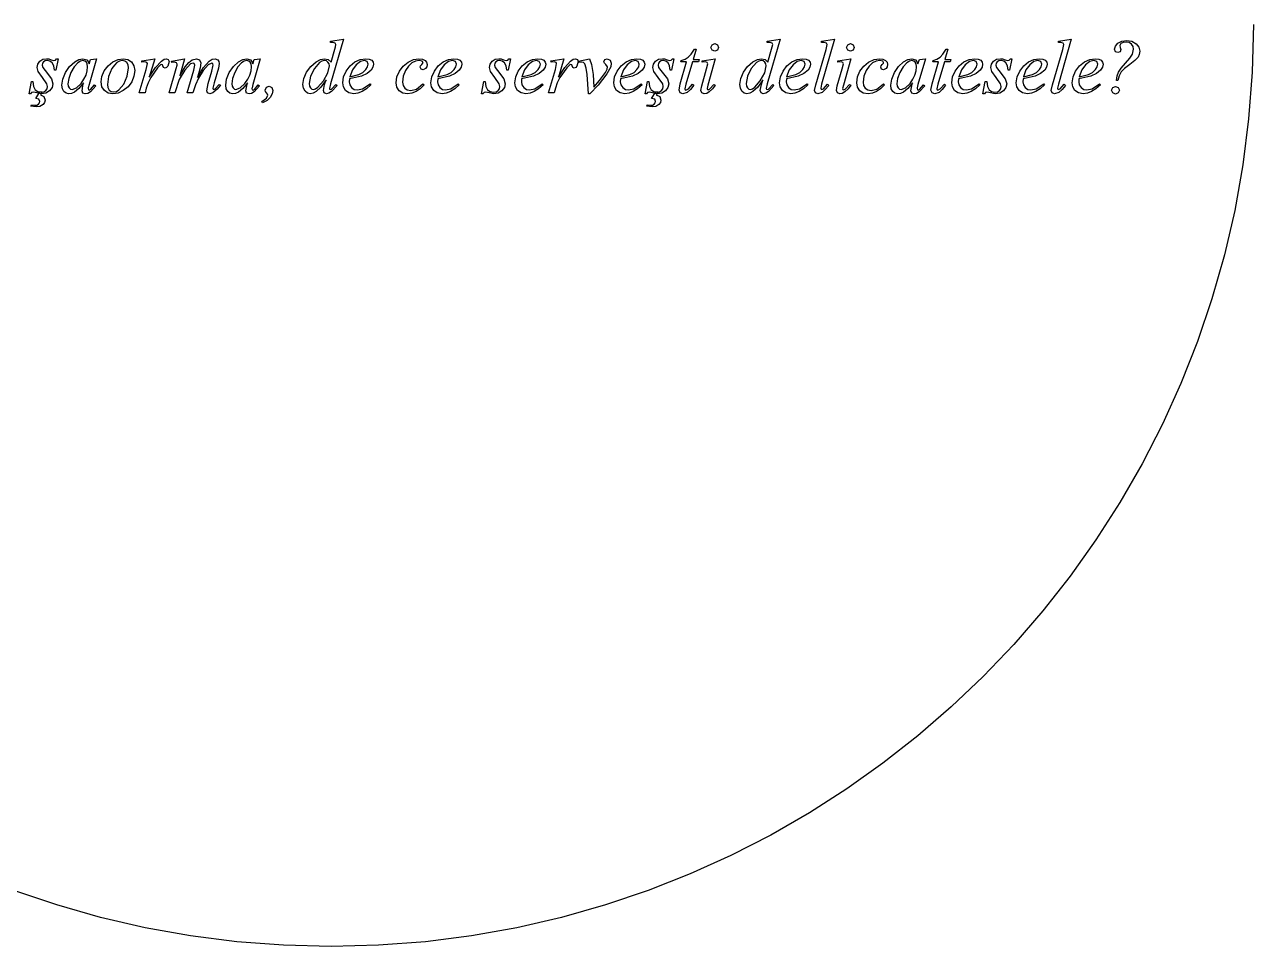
# Model space of a CAD drawing. Extents: x 47 to 525, y 11 to 386.
# Drawn here: x 332.6 to 405.7, y 276.6 to 331.4 of the extents above; entities that cross this region are included whole.
import ezdxf

# ---------------------------------------------------------------- set-up
doc = ezdxf.new("R2010")
doc.units = 0
doc.layers.add('Layer_1', color=7, linetype='CONTINUOUS')

msp = doc.modelspace()

# ---------------------------------------------------------------- linework, layer by layer
at = {"layer": 'Layer_1', "color": 1}
msp.add_lwpolyline([(405.669468, 331.435307), (405.598062, 328.611332), (405.386143, 325.824428), (405.037159, 323.078045), (404.554557, 320.375629), (403.941787, 317.72063), (403.202296, 315.116495), (402.339532, 312.566672), (401.356943, 310.074609), (400.257977, 307.643754), (399.046082, 305.277556), (397.724706, 302.979462), (396.297298, 300.752921), (394.767305, 298.601379), (393.138175, 296.528286), (391.413357, 294.53709), (389.596298, 292.631238), (387.690446, 290.814179), (385.69925, 289.08936), (383.626158, 287.46023), (381.474617, 285.930237), (379.248075, 284.502828), (376.949982, 283.181452), (374.583783, 281.969557), (372.152929, 280.870591), (369.660866, 279.888001), (367.111043, 279.025237), (364.506908, 278.285745), (361.851909, 277.672975), (359.149494, 277.190373), (356.40311, 276.841388), (353.616207, 276.629469), (350.792232, 276.558062), (347.968256, 276.629469), (345.181353, 276.841388), (342.434969, 277.190373), (339.732554, 277.672975), (337.077555, 278.285745), (334.47342, 279.025237), (331.923597, 279.888001)], dxfattribs=at)
at = {"layer": 'Layer_1', "color": 7}
for points in [[(351.525925, 330.569738), (350.750519, 327.909929), (350.687414, 327.625915), (350.705476, 327.583087), (350.746032, 327.562796), (350.81591, 327.592099), (351.072873, 327.862586), (351.149525, 327.815252), (350.820426, 327.45009), (350.660956, 327.345277), (350.511618, 327.310339), (350.38538, 327.364436), (350.335794, 327.517713), (350.403414, 327.862586), (350.491326, 328.14209), (350.179139, 327.714944), (349.896261, 327.443328), (349.71537, 327.343586), (349.542354, 327.310339), (349.381755, 327.348095), (349.242578, 327.461362), (349.147899, 327.641686), (349.11634, 327.87611), (349.169877, 328.223239), (349.33049, 328.592907), (349.578994, 328.938343), (349.896261, 329.212777), (350.162241, 329.356475), (350.405672, 329.404375), (350.615306, 329.354785), (350.788873, 329.190236), (351.009768, 329.974655), (351.050352, 330.107647), (351.077445, 330.256415), (351.043635, 330.335307), (350.921913, 330.373627), (350.750604, 330.357851), (350.750604, 330.441251), (351.526009, 330.569735), (351.525925, 330.569738)], [(377.519918, 330.569743), (376.744512, 327.909934), (376.681407, 327.62592), (376.69947, 327.583093), (376.740053, 327.562801), (376.809931, 327.592104), (377.066895, 327.862592), (377.143518, 327.815257), (376.814419, 327.450096), (376.654949, 327.345283), (376.505611, 327.310345), (376.379401, 327.364441), (376.329815, 327.517719), (376.397435, 327.862592), (376.485319, 328.142096), (376.173132, 327.714949), (375.890254, 327.443334), (375.70937, 327.343592), (375.536375, 327.310345), (375.37577, 327.348101), (375.236571, 327.461368), (375.141892, 327.641692), (375.110333, 327.876116), (375.16387, 328.223244), (375.324483, 328.592912), (375.573001, 328.938349), (375.890254, 329.212782), (376.156234, 329.356481), (376.399665, 329.40438), (376.6093, 329.354791), (376.782866, 329.190241), (377.003762, 329.974661), (377.044345, 330.107653), (377.071438, 330.25642), (377.037628, 330.335313), (376.915906, 330.373633), (376.744597, 330.357857), (376.744597, 330.441256), (377.520002, 330.569741), (377.519918, 330.569743)], [(380.750008, 330.569743), (379.979118, 327.887393), (379.922786, 327.641699), (379.943106, 327.585345), (379.997208, 327.562796), (380.089636, 327.601113), (380.33531, 327.887382), (380.402959, 327.817504), (380.197268, 327.561104), (380.008497, 327.395994), (379.756021, 327.310339), (379.611777, 327.368943), (379.555417, 327.504189), (379.627553, 327.837793), (380.238395, 329.952114), (380.312789, 330.249653), (380.269948, 330.337562), (380.136964, 330.373627), (379.979174, 330.357851), (379.979174, 330.441251), (380.750064, 330.569735), (380.750008, 330.569743)], [(394.833489, 330.569743), (394.062599, 327.887393), (394.006239, 327.641699), (394.026559, 327.585345), (394.080661, 327.562796), (394.173061, 327.601113), (394.418764, 327.887382), (394.486384, 327.817504), (394.280693, 327.561104), (394.091922, 327.395994), (393.839474, 327.310339), (393.695202, 327.368943), (393.638842, 327.504189), (393.710978, 327.837793), (394.321848, 329.952114), (394.396214, 330.249653), (394.353401, 330.337562), (394.22039, 330.373627), (394.062627, 330.357851), (394.062627, 330.441251), (394.833517, 330.569735), (394.833489, 330.569743)], [(397.599239, 328.115054), (397.513584, 328.115054), (397.563735, 328.381599), (397.651083, 328.608697), (397.807744, 328.845938), (398.065837, 329.142913), (398.322236, 329.439887), (398.473817, 329.672621), (398.543695, 329.96565), (398.512136, 330.129635), (398.417457, 330.265443), (398.273192, 330.358424), (398.092874, 330.389418), (397.919307, 330.369131), (397.781808, 330.30827), (397.714188, 330.19782), (397.750256, 330.073845), (397.788582, 329.943109), (397.73448, 329.814627), (397.601496, 329.762783), (397.466256, 329.819134), (397.412154, 329.967905), (397.460054, 330.157246), (397.603754, 330.328556), (397.832531, 330.450277), (398.131199, 330.490851), (398.444515, 330.441825), (398.690197, 330.294746), (398.85081, 330.086806), (398.904347, 329.850692), (398.879554, 329.66304), (398.805174, 329.501309), (398.615817, 329.292808), (398.309253, 329.055003), (398.001024, 328.819453), (397.806616, 328.613204), (397.686022, 328.392869), (397.599239, 328.115054), (397.599239, 328.115054)], [(372.506861, 329.963397), (372.331036, 329.350287), (372.684943, 329.350287), (372.646617, 329.208281), (372.294968, 329.208281), (371.90728, 327.878376), (371.844175, 327.601124), (371.862237, 327.542518), (371.905078, 327.522226), (372.053838, 327.601118), (372.295025, 327.878371), (372.369419, 327.822019), (372.167679, 327.564492), (371.977214, 327.395999), (371.722509, 327.310345), (371.560203, 327.371203), (371.497098, 327.531243), (371.569234, 327.903167), (371.945662, 329.208275), (371.605274, 329.208275), (371.627852, 329.296185), (371.854956, 329.380148), (372.040348, 329.496797), (372.214486, 329.681067), (372.407773, 329.963392), (372.506946, 329.963392), (372.506861, 329.963397)], [(373.620369, 330.299253), (373.780417, 330.233885), (373.84578, 330.073845), (373.778159, 329.913805), (373.620369, 329.848437), (373.460349, 329.913805), (373.394958, 330.073845), (373.460349, 330.233885), (373.620369, 330.299253), (373.620369, 330.299253)], [(381.689949, 330.299253), (381.849997, 330.233885), (381.91536, 330.073845), (381.847739, 329.913805), (381.689949, 329.848437), (381.529929, 329.913805), (381.464566, 330.073845), (381.529929, 330.233885), (381.689949, 330.299253), (381.689949, 330.299253)], [(387.491958, 329.963397), (387.316133, 329.350287), (387.67004, 329.350287), (387.631714, 329.208281), (387.280065, 329.208281), (386.892377, 327.878376), (386.829272, 327.601124), (386.847334, 327.542518), (386.890147, 327.522226), (387.038906, 327.601118), (387.280094, 327.878371), (387.354487, 327.822019), (387.152748, 327.564492), (386.962283, 327.395999), (386.707578, 327.310345), (386.545272, 327.371203), (386.482167, 327.531243), (386.554303, 327.903167), (386.930731, 329.208275), (386.590342, 329.208275), (386.61292, 329.296185), (386.840024, 329.380148), (387.025416, 329.496797), (387.199554, 329.681067), (387.392841, 329.963392), (387.492014, 329.963392), (387.491958, 329.963397)], [(334.545968, 329.40438), (334.40847, 328.71238), (334.325073, 328.71238), (334.287312, 328.973289), (334.196605, 329.151924), (334.065294, 329.255048), (333.905832, 329.289423), (333.780165, 329.270263), (333.682679, 329.212782), (333.621803, 329.128255), (333.601512, 329.027949), (333.633064, 328.885944), (333.777336, 328.696601), (334.156022, 328.214226), (334.241676, 327.907674), (334.192647, 327.686211), (334.04556, 327.490671), (333.825801, 327.355426), (333.554183, 327.310345), (333.180013, 327.386982), (333.065035, 327.414019), (332.976001, 327.388098), (332.91176, 327.310334), (332.828364, 327.310334), (332.965862, 328.040654), (333.049259, 328.040654), (333.091536, 327.748187), (333.191273, 327.556028), (333.343433, 327.449521), (333.542922, 327.414019), (333.696197, 327.437687), (333.813404, 327.508691), (333.889477, 327.616323), (333.914835, 327.745368), (333.878767, 327.91217), (333.6128, 328.286348), (333.353579, 328.644745), (333.29722, 328.883677), (333.336667, 329.085418), (333.45501, 329.253346), (333.63758, 329.366613), (333.865248, 329.404369), (333.995974, 329.393108), (334.142503, 329.341267), (334.298036, 329.29844), (334.387063, 329.324925), (334.460314, 329.40438), (334.545968, 329.40438), (334.545968, 329.40438)], [(336.831601, 329.40438), (336.392068, 327.876116), (336.342482, 327.670997), (336.335709, 327.621407), (336.358286, 327.558291), (336.403357, 327.537999), (336.480009, 327.574065), (336.714423, 327.844555), (336.791074, 327.790456), (336.470978, 327.432059), (336.312637, 327.340769), (336.166686, 327.310339), (336.020184, 327.359929), (335.972827, 327.499679), (336.022414, 327.790456), (336.069771, 327.959512), (335.786314, 327.632107), (335.526521, 327.420787), (335.350153, 327.337951), (335.177158, 327.310339), (335.023869, 327.34415), (334.89313, 327.445583), (334.803531, 327.60844), (334.773665, 327.822014), (334.827203, 328.189991), (334.987815, 328.577128), (335.232939, 328.93609), (335.535552, 329.215032), (335.787443, 329.357039), (336.024672, 329.404375), (336.25234, 329.332244), (336.333493, 329.236446), (336.392097, 329.093312), (336.473236, 329.350275), (336.83163, 329.404375), (336.831601, 329.40438)], [(336.029159, 329.287168), (335.880385, 329.253357), (335.722609, 329.151924), (335.505086, 328.914118), (335.312371, 328.583895), (335.178809, 328.225498), (335.134289, 327.903167), (335.153452, 327.765667), (335.21094, 327.659725), (335.293201, 327.593793), (335.386736, 327.571815), (335.643142, 327.662542), (335.920955, 327.934722), (336.089593, 328.177458), (336.210049, 328.423292), (336.282323, 328.672227), (336.306414, 328.924261), (336.287816, 329.089373), (336.23202, 329.201513), (336.144122, 329.265754), (336.029159, 329.287168), (336.029159, 329.287168)], [(339.108232, 328.698853), (339.063147, 328.362433), (338.927892, 328.029394), (338.714327, 327.73242), (338.429741, 327.504195), (338.114174, 327.358807), (337.80761, 327.310345), (337.526983, 327.35937), (337.302715, 327.506447), (337.157321, 327.733546), (337.108856, 328.018124), (337.156192, 328.350037), (337.298199, 328.683077), (337.521352, 328.98174), (337.80761, 329.21053), (338.122069, 329.355918), (338.425254, 329.40438), (338.696293, 329.355354), (338.914373, 329.208275), (339.059767, 328.982867), (339.108232, 328.698853), (339.108232, 328.698853)], [(338.734061, 328.854386), (338.708139, 329.03922), (338.630373, 329.174465), (338.513723, 329.258992), (338.366636, 329.287168), (338.2042, 329.257442), (338.048247, 329.168265), (337.898779, 329.019637), (337.755794, 328.811558), (337.547853, 328.339329), (337.478539, 327.869354), (337.505583, 327.679449), (337.586715, 327.538005), (337.709002, 327.451787), (337.859455, 327.423048), (338.015838, 327.452491), (338.167147, 327.540823), (338.454548, 327.89415), (338.664183, 328.370886), (338.734061, 328.854386), (338.734061, 328.854386)], [(339.522985, 329.278151), (340.30062, 329.40438), (339.976037, 328.308898), (340.352465, 328.881434), (340.692825, 329.251102), (340.85851, 329.366061), (340.990372, 329.40438), (341.107578, 329.359298), (341.15042, 329.233071), (341.073768, 328.949057), (341.007834, 328.872982), (340.918236, 328.847623), (340.828094, 328.881434), (340.782995, 328.985122), (340.762675, 329.041473), (340.719862, 329.059507), (340.647726, 329.041473), (340.469643, 328.865655), (340.063921, 328.293122), (339.901643, 327.957263), (339.793439, 327.648456), (339.721303, 327.364441), (339.376427, 327.364441), (339.793439, 328.764221), (339.865575, 329.111349), (339.831765, 329.178972), (339.7123, 329.215037), (339.538733, 329.194746), (339.522929, 329.278145), (339.522985, 329.278151)], [(342.076842, 329.40438), (341.783811, 328.38779), (342.117426, 328.926516), (342.328733, 329.167702), (342.534409, 329.33225), (342.784628, 329.40438), (342.971713, 329.33225), (343.046106, 329.147414), (342.994262, 328.858893), (342.834214, 328.28636), (343.192051, 328.871291), (343.53071, 329.251102), (343.712172, 329.366061), (343.891362, 329.40438), (344.060441, 329.33225), (344.111157, 329.242649), (344.128062, 329.113604), (344.087478, 328.836352), (343.839518, 327.959518), (343.758379, 327.641694), (343.778699, 327.587594), (343.814767, 327.571818), (343.893648, 327.614645), (344.134835, 327.876119), (344.209229, 327.828784), (344.008625, 327.580835), (343.76518, 327.366699), (343.578095, 327.310348), (343.445084, 327.364444), (343.39324, 327.497436), (343.485668, 327.93247), (343.690787, 328.656028), (343.76518, 328.933281), (343.771954, 329.01668), (343.747118, 329.10459), (343.686243, 329.136148), (343.485639, 329.039221), (343.18472, 328.695475), (342.904092, 328.23677), (342.731647, 327.848506), (342.570477, 327.364444), (342.230117, 327.364444), (342.615576, 328.728159), (342.678681, 329.023445), (342.653846, 329.113607), (342.592999, 329.14291), (342.435208, 329.088813), (342.085817, 328.712383), (341.756746, 328.160133), (341.488494, 327.364444), (341.154907, 327.364444), (341.57189, 328.825085), (341.625992, 329.014428), (341.641797, 329.077541), (341.596726, 329.165451), (341.481777, 329.206023), (341.319471, 329.178986), (341.299151, 329.262386), (342.076814, 329.404394), (342.076842, 329.40438)], [(346.57823, 329.40438), (346.138698, 327.876116), (346.089083, 327.670997), (346.08231, 327.621407), (346.104887, 327.558291), (346.149958, 327.537999), (346.226582, 327.574065), (346.461024, 327.844555), (346.537647, 327.790456), (346.217579, 327.432059), (346.059238, 327.340769), (345.913287, 327.310339), (345.766757, 327.359929), (345.719428, 327.499679), (345.769015, 327.790456), (345.816343, 327.959512), (345.532908, 327.632107), (345.273122, 327.420787), (345.096733, 327.337951), (344.923731, 327.310339), (344.770463, 327.34415), (344.639731, 327.445583), (344.550132, 327.60844), (344.520266, 327.822014), (344.573797, 328.189991), (344.734388, 328.577128), (344.979526, 328.93609), (345.282125, 329.215032), (345.534022, 329.357039), (345.771272, 329.404375), (345.998941, 329.332244), (346.08008, 329.236446), (346.138698, 329.093312), (346.219836, 329.350275), (346.57823, 329.404375), (346.57823, 329.40438)], [(345.775788, 329.287168), (345.627015, 329.253357), (345.469238, 329.151924), (345.251708, 328.914118), (345.058972, 328.583895), (344.925431, 328.225498), (344.880918, 327.903167), (344.900074, 327.765667), (344.957541, 327.659725), (345.039823, 327.593793), (345.133366, 327.571815), (345.389771, 327.662542), (345.667584, 327.934722), (345.836222, 328.177458), (345.956678, 328.423292), (346.028952, 328.672227), (346.053043, 328.924261), (346.034445, 329.089373), (345.978649, 329.201513), (345.890737, 329.265754), (345.775788, 329.287168), (345.775788, 329.287168)], [(350.689672, 328.969343), (350.668823, 329.099516), (350.606275, 329.201513), (350.51159, 329.267445), (350.394383, 329.289423), (350.25082, 329.26012), (350.10416, 329.172211), (349.801547, 328.820575), (349.571635, 328.36187), (349.494997, 327.923453), (349.513596, 327.77412), (349.569391, 327.664235), (349.651108, 327.598303), (349.747473, 327.576325), (349.872147, 327.608023), (350.011753, 327.703117), (350.335765, 328.083493), (350.601195, 328.558538), (350.689672, 328.969343), (350.689672, 328.969343)], [(351.886576, 328.214226), (351.870772, 328.027139), (351.906276, 327.841178), (352.012786, 327.684521), (352.170012, 327.579706), (352.357662, 327.544767), (352.668727, 327.610135), (353.115033, 327.905419), (353.162362, 327.840051), (352.898352, 327.608304), (352.64054, 327.442771), (352.388927, 327.343452), (352.143512, 327.310345), (351.854989, 327.362188), (351.647619, 327.517719), (351.522524, 327.735801), (351.480826, 327.975297), (351.53267, 328.315098), (351.688202, 328.662788), (351.922059, 328.974978), (352.208874, 329.208275), (352.526706, 329.355354), (352.853554, 329.40438), (353.061489, 329.380149), (353.207433, 329.307454), (353.293666, 329.201513), (353.32241, 329.077539), (353.285213, 328.894395), (353.173623, 328.719142), (352.931321, 328.517402), (352.596591, 328.35849), (351.886548, 328.214226), (351.886576, 328.214226)], [(351.902381, 328.324677), (352.44563, 328.455414), (352.687925, 328.591222), (352.860356, 328.750697), (352.965173, 328.919753), (353.000112, 329.079794), (352.939265, 329.233071), (352.770214, 329.291675), (352.532964, 329.230251), (352.281067, 329.045981), (352.057914, 328.743935), (351.902381, 328.324677), (351.902381, 328.324677)], [(356.320344, 327.85583), (356.084801, 327.611262), (355.847001, 327.441079), (355.601305, 327.343028), (355.342077, 327.310345), (355.056941, 327.355426), (354.841669, 327.490671), (354.708107, 327.70199), (354.663587, 327.975297), (354.711487, 328.317353), (354.855187, 328.653773), (355.081727, 328.95582), (355.37363, 329.194751), (355.697092, 329.351973), (356.013794, 329.40438), (356.228502, 329.378458), (356.381219, 329.300692), (356.47249, 329.187425), (356.502914, 329.05049), (356.4815, 328.920881), (356.417259, 328.811558), (356.261726, 328.734918), (356.14452, 328.78), (356.099449, 328.892706), (356.115253, 328.971598), (356.185131, 329.057252), (356.250494, 329.131638), (356.261783, 329.178972), (356.21897, 329.257865), (356.034142, 329.302947), (355.814369, 329.264064), (355.596839, 329.147414), (355.396236, 328.9592), (355.227184, 328.705618), (355.088543, 328.35849), (355.042329, 328.011362), (355.075017, 327.805113), (355.173082, 327.646201), (355.327479, 327.546457), (355.529219, 327.513209), (355.871836, 327.598866), (356.255038, 327.914436), (356.3204, 327.85583), (356.320344, 327.85583)], [(357.134075, 328.214226), (357.118271, 328.027139), (357.153767, 327.841178), (357.260257, 327.684521), (357.417483, 327.579706), (357.605132, 327.544767), (357.916198, 327.610135), (358.362504, 327.905419), (358.409833, 327.840051), (358.145835, 327.608304), (357.888032, 327.442771), (357.636424, 327.343452), (357.39101, 327.310345), (357.102488, 327.362188), (356.895118, 327.517719), (356.770002, 327.735801), (356.728296, 327.975297), (356.78014, 328.315098), (356.935673, 328.662788), (357.169537, 328.974978), (357.456373, 329.208275), (357.774198, 329.355354), (358.101025, 329.40438), (358.308981, 329.380149), (358.454932, 329.307454), (358.541144, 329.201513), (358.569881, 329.077539), (358.532691, 328.894395), (358.421122, 328.719142), (358.178798, 328.517402), (357.844062, 328.35849), (357.134047, 328.214226), (357.134075, 328.214226)], [(357.14988, 328.324677), (357.693101, 328.455414), (357.935417, 328.591222), (358.107855, 328.750697), (358.212672, 328.919753), (358.247611, 329.079794), (358.186736, 329.233071), (358.017685, 329.291675), (357.780456, 329.230251), (357.528566, 329.045981), (357.305412, 328.743935), (357.14988, 328.324677), (357.14988, 328.324677)], [(361.459639, 329.40438), (361.32214, 328.71238), (361.238744, 328.71238), (361.200975, 328.973289), (361.110248, 329.151924), (360.978951, 329.255048), (360.819474, 329.289423), (360.693808, 329.270263), (360.596321, 329.212782), (360.535467, 329.128255), (360.515182, 329.027949), (360.546735, 328.885944), (360.691007, 328.696601), (361.069692, 328.214226), (361.155347, 327.907674), (361.106318, 327.686211), (360.959231, 327.490671), (360.739457, 327.355426), (360.467854, 327.310345), (360.093655, 327.386982), (359.978706, 327.414019), (359.889672, 327.388098), (359.825431, 327.310334), (359.742034, 327.310334), (359.879533, 328.040654), (359.96293, 328.040654), (360.005207, 327.748187), (360.104944, 327.556028), (360.257083, 327.449521), (360.456565, 327.414019), (360.609847, 327.437687), (360.727075, 327.508691), (360.803148, 327.616323), (360.828505, 327.745368), (360.792437, 327.91217), (360.526443, 328.286348), (360.267222, 328.644745), (360.21089, 328.883677), (360.250331, 329.085418), (360.368652, 329.253346), (360.551243, 329.366613), (360.778919, 329.404369), (360.909644, 329.393108), (361.056146, 329.341267), (361.211678, 329.29844), (361.300727, 329.324925), (361.373984, 329.40438), (361.459639, 329.40438), (361.459639, 329.40438)], [(362.129098, 328.214226), (362.113294, 328.027139), (362.148797, 327.841178), (362.255308, 327.684521), (362.41252, 327.579706), (362.600184, 327.544767), (362.911221, 327.610135), (363.357555, 327.905419), (363.404884, 327.840051), (363.140874, 327.608304), (362.883062, 327.442771), (362.631448, 327.343452), (362.386033, 327.310345), (362.09751, 327.362188), (361.890141, 327.517719), (361.765046, 327.735801), (361.723347, 327.975297), (361.775192, 328.315098), (361.930724, 328.662788), (362.164567, 328.974978), (362.451396, 329.208275), (362.769228, 329.355354), (363.096076, 329.40438), (363.304011, 329.380149), (363.449955, 329.307454), (363.536166, 329.201513), (363.564904, 329.077539), (363.527714, 328.894395), (363.416144, 328.719142), (363.173843, 328.517402), (362.839113, 328.35849), (362.12907, 328.214226), (362.129098, 328.214226)], [(362.144903, 328.324677), (362.688124, 328.455414), (362.93044, 328.591222), (363.102878, 328.750697), (363.207695, 328.919753), (363.242634, 329.079794), (363.181787, 329.233071), (363.012736, 329.291675), (362.775486, 329.230251), (362.523588, 329.045981), (362.300435, 328.743935), (362.144903, 328.324677), (362.144903, 328.324677)], [(363.866994, 329.278151), (364.644658, 329.40438), (364.320074, 328.308898), (364.696502, 328.881434), (365.036862, 329.251102), (365.202526, 329.366061), (365.334381, 329.40438), (365.451616, 329.359298), (365.494429, 329.233071), (365.417806, 328.949057), (365.351871, 328.872982), (365.262273, 328.847623), (365.172103, 328.881434), (365.127032, 328.985122), (365.106712, 329.041473), (365.063871, 329.059507), (364.991735, 329.041473), (364.813681, 328.865655), (364.40793, 328.293122), (364.245652, 327.957263), (364.137448, 327.648456), (364.065312, 327.364441), (363.720436, 327.364441), (364.137448, 328.764221), (364.209584, 329.111349), (364.175774, 329.178972), (364.056309, 329.215037), (363.882742, 329.194746), (363.866938, 329.278145), (363.866994, 329.278151)], [(365.519236, 329.264632), (366.170662, 329.404386), (366.283353, 329.06402), (366.382554, 328.459929), (366.43214, 327.716082), (366.767985, 328.10153), (367.110603, 328.574887), (367.214291, 328.784516), (367.239127, 328.912997), (367.13318, 329.048241), (367.055414, 329.129388), (367.029492, 329.21955), (367.085852, 329.348035), (367.22335, 329.404386), (367.390144, 329.325493), (367.46228, 329.133896), (367.426212, 328.912997), (367.207546, 328.493739), (366.69139, 327.833294), (366.190982, 327.310351), (366.107585, 327.310351), (366.024181, 328.468944), (365.960503, 328.847065), (365.882174, 329.091068), (365.807223, 329.177287), (365.695089, 329.206026), (365.535041, 329.185734), (365.519236, 329.264627), (365.519236, 329.264632)], [(368.016734, 328.214232), (368.000929, 328.027144), (368.036433, 327.841184), (368.142943, 327.684526), (368.300169, 327.579711), (368.487819, 327.544773), (368.798884, 327.610141), (369.24519, 327.905425), (369.292519, 327.840056), (369.028509, 327.60831), (368.770697, 327.442777), (368.519084, 327.343457), (368.273669, 327.310351), (367.98516, 327.362194), (367.777776, 327.517725), (367.652681, 327.735806), (367.610983, 327.975303), (367.662827, 328.315103), (367.81836, 328.662793), (368.052223, 328.974984), (368.33906, 329.208281), (368.65687, 329.35536), (368.983712, 329.404386), (369.191653, 329.380154), (369.337618, 329.307459), (369.42383, 329.201519), (369.452567, 329.077544), (369.415377, 328.894401), (369.303808, 328.719147), (369.061485, 328.517408), (368.726748, 328.358496), (368.016705, 328.214232), (368.016734, 328.214232)], [(368.032538, 328.324683), (368.575788, 328.455419), (368.818104, 328.591227), (368.990541, 328.750703), (369.095359, 328.919759), (369.130298, 329.079799), (369.069422, 329.233077), (368.900371, 329.29168), (368.663121, 329.230257), (368.411224, 329.045986), (368.188071, 328.743941), (368.032538, 328.324683), (368.032538, 328.324683)], [(371.188234, 329.404386), (371.050735, 328.712385), (370.967339, 328.712385), (370.92957, 328.973294), (370.838843, 329.15193), (370.707546, 329.255054), (370.548069, 329.289428), (370.422403, 329.270268), (370.324916, 329.212788), (370.264062, 329.128261), (370.243777, 329.027955), (370.27533, 328.885949), (370.419602, 328.696606), (370.798288, 328.214232), (370.883942, 327.90768), (370.834913, 327.686216), (370.687826, 327.490676), (370.468052, 327.355432), (370.196449, 327.310351), (369.82225, 327.386988), (369.707301, 327.414025), (369.618267, 327.388103), (369.554026, 327.310339), (369.47063, 327.310339), (369.608128, 328.04066), (369.691525, 328.04066), (369.733802, 327.748193), (369.833539, 327.556033), (369.985678, 327.449527), (370.18516, 327.414025), (370.338435, 327.437693), (370.455642, 327.508696), (370.531736, 327.616329), (370.5571, 327.745374), (370.521032, 327.912175), (370.255038, 328.286354), (369.995817, 328.644751), (369.939485, 328.883683), (369.978926, 329.085423), (370.097248, 329.253352), (370.279831, 329.366619), (370.507486, 329.404375), (370.638239, 329.393114), (370.784741, 329.341272), (370.940274, 329.298445), (371.029322, 329.32493), (371.10258, 329.404386), (371.188234, 329.404386), (371.188234, 329.404386)], [(373.649692, 329.404386), (373.203385, 327.824277), (373.158286, 327.632682), (373.178606, 327.574076), (373.23045, 327.551526), (373.311589, 327.587592), (373.57081, 327.876113), (373.64972, 327.824269), (373.482919, 327.608442), (373.289068, 327.429807), (373.139159, 327.340208), (372.996037, 327.310342), (372.844991, 327.364438), (372.786402, 327.504192), (372.842762, 327.781442), (373.135765, 328.791269), (373.207901, 329.102332), (373.171833, 329.183476), (373.077176, 329.215034), (372.872056, 329.190227), (372.872056, 329.278137), (373.64972, 329.404366), (373.649692, 329.404386)], [(376.683665, 328.969349), (376.662816, 329.099522), (376.600268, 329.201519), (376.505597, 329.267451), (376.388376, 329.289428), (376.244825, 329.260125), (376.098174, 329.172216), (375.795568, 328.820581), (375.565635, 328.361875), (375.48899, 327.923459), (375.507589, 327.774126), (375.563384, 327.66424), (375.645101, 327.598308), (375.741466, 327.576331), (375.866141, 327.608029), (376.005753, 327.703123), (376.329787, 328.083498), (376.595195, 328.558543), (376.683665, 328.969349), (376.683665, 328.969349)], [(377.88057, 328.214232), (377.864765, 328.027144), (377.900269, 327.841184), (378.006779, 327.684526), (378.164005, 327.579711), (378.351655, 327.544773), (378.66272, 327.610141), (379.109026, 327.905425), (379.156355, 327.840056), (378.892345, 327.60831), (378.634533, 327.442777), (378.38292, 327.343457), (378.137505, 327.310351), (377.848982, 327.362194), (377.641612, 327.517725), (377.516517, 327.735806), (377.474819, 327.975303), (377.526663, 328.315103), (377.682196, 328.662793), (377.916052, 328.974984), (378.202867, 329.208281), (378.520699, 329.35536), (378.847548, 329.404386), (379.055482, 329.380154), (379.201426, 329.307459), (379.287659, 329.201519), (379.316403, 329.077544), (379.279206, 328.894401), (379.167616, 328.719147), (378.925314, 328.517408), (378.590584, 328.358496), (377.880541, 328.214232), (377.88057, 328.214232)], [(377.896374, 328.324683), (378.439624, 328.455419), (378.68194, 328.591227), (378.854377, 328.750703), (378.959173, 328.919759), (378.994106, 329.079799), (378.933258, 329.233077), (378.764207, 329.29168), (378.526957, 329.230257), (378.27506, 329.045986), (378.051907, 328.743941), (377.896374, 328.324683), (377.896374, 328.324683)], [(381.719272, 329.404386), (381.272965, 327.824277), (381.227866, 327.632682), (381.248186, 327.574076), (381.30003, 327.551526), (381.381169, 327.587592), (381.64039, 327.876113), (381.7193, 327.824269), (381.552499, 327.608442), (381.358648, 327.429807), (381.208753, 327.340208), (381.065617, 327.310342), (380.9146, 327.364438), (380.855982, 327.504192), (380.912342, 327.781442), (381.205373, 328.791269), (381.277481, 329.102332), (381.241441, 329.183476), (381.146756, 329.215034), (380.941636, 329.190227), (380.941636, 329.278137), (381.7193, 329.404366), (381.719272, 329.404386)], [(383.720876, 327.855835), (383.485334, 327.611268), (383.247533, 327.441084), (383.001838, 327.343034), (382.742609, 327.310351), (382.457473, 327.355432), (382.242201, 327.490676), (382.108661, 327.701996), (382.064147, 327.975303), (382.112047, 328.317358), (382.255748, 328.653779), (382.482266, 328.955825), (382.774162, 329.194757), (383.097624, 329.351979), (383.414326, 329.404386), (383.629034, 329.378464), (383.781752, 329.300697), (383.873043, 329.18743), (383.903474, 329.050496), (383.88206, 328.920886), (383.81782, 328.811564), (383.662287, 328.734924), (383.54508, 328.780006), (383.499981, 328.892711), (383.515785, 328.971604), (383.585664, 329.057258), (383.651026, 329.131643), (383.662315, 329.178978), (383.619474, 329.25787), (383.434646, 329.302952), (383.214873, 329.264069), (382.997343, 329.14742), (382.79674, 328.959206), (382.627688, 328.705623), (382.489068, 328.358496), (382.442861, 328.011368), (382.475542, 327.805119), (382.573586, 327.646206), (382.727997, 327.546463), (382.929723, 327.513215), (383.27234, 327.598872), (383.655542, 327.914442), (383.720904, 327.855835), (383.720876, 327.855835)], [(386.150781, 329.404386), (385.711248, 327.876121), (385.661662, 327.671002), (385.654889, 327.621413), (385.677466, 327.558297), (385.722537, 327.538005), (385.799189, 327.57407), (386.033603, 327.844561), (386.110226, 327.790461), (385.790158, 327.432065), (385.631817, 327.340775), (385.485866, 327.310345), (385.339336, 327.359934), (385.292007, 327.499685), (385.341594, 327.790461), (385.388922, 327.959518), (385.105487, 327.632113), (384.845701, 327.420793), (384.669312, 327.337957), (384.49631, 327.310345), (384.343042, 327.344156), (384.21231, 327.445589), (384.122711, 327.608446), (384.092845, 327.822019), (384.146376, 328.189996), (384.306967, 328.577133), (384.552112, 328.936095), (384.854732, 329.215037), (385.106608, 329.357044), (385.343852, 329.40438), (385.57152, 329.33225), (385.652659, 329.236452), (385.711277, 329.093318), (385.792416, 329.350281), (386.15081, 329.40438), (386.150781, 329.404386)], [(385.348339, 329.287173), (385.199565, 329.253362), (385.041789, 329.15193), (384.824266, 328.914123), (384.631551, 328.583901), (384.497989, 328.225503), (384.453469, 327.903172), (384.472624, 327.765673), (384.530092, 327.65973), (384.612374, 327.593798), (384.705916, 327.571821), (384.962322, 327.662548), (385.240135, 327.934728), (385.408773, 328.177463), (385.529229, 328.423298), (385.601503, 328.672233), (385.625594, 328.924267), (385.606996, 329.089379), (385.5512, 329.201519), (385.463288, 329.26576), (385.348339, 329.287173), (385.348339, 329.287173)], [(388.123091, 328.214232), (388.107287, 328.027144), (388.14279, 327.841184), (388.249301, 327.684526), (388.406513, 327.579711), (388.594177, 327.544773), (388.905242, 327.610141), (389.351548, 327.905425), (389.398877, 327.840056), (389.134867, 327.60831), (388.877055, 327.442777), (388.625442, 327.343457), (388.380026, 327.310351), (388.091504, 327.362194), (387.884134, 327.517725), (387.759039, 327.735806), (387.71734, 327.975303), (387.769185, 328.315103), (387.924717, 328.662793), (388.158574, 328.974984), (388.445389, 329.208281), (388.763221, 329.35536), (389.090069, 329.404386), (389.298004, 329.380154), (389.443948, 329.307459), (389.530181, 329.201519), (389.558925, 329.077544), (389.521728, 328.894401), (389.410138, 328.719147), (389.167836, 328.517408), (388.833106, 328.358496), (388.123063, 328.214232), (388.123091, 328.214232)], [(388.138896, 328.324683), (388.682145, 328.455419), (388.92444, 328.591227), (389.096871, 328.750703), (389.201688, 328.919759), (389.236627, 329.079799), (389.17578, 329.233077), (389.006729, 329.29168), (388.769479, 329.230257), (388.517582, 329.045986), (388.294428, 328.743941), (388.138896, 328.324683), (388.138896, 328.324683)], [(391.294592, 329.404386), (391.157093, 328.712385), (391.073696, 328.712385), (391.035928, 328.973294), (390.945201, 329.15193), (390.813904, 329.255054), (390.654427, 329.289428), (390.528761, 329.270268), (390.431274, 329.212788), (390.37042, 329.128261), (390.350135, 329.027955), (390.381688, 328.885949), (390.525931, 328.696606), (390.904617, 328.214232), (390.990272, 327.90768), (390.94125, 327.686216), (390.794184, 327.490676), (390.574403, 327.355432), (390.302778, 327.310351), (389.928608, 327.386988), (389.813659, 327.414025), (389.724625, 327.388103), (389.660384, 327.310339), (389.576987, 327.310339), (389.714486, 328.04066), (389.797883, 328.04066), (389.84016, 327.748193), (389.939897, 327.556033), (390.092036, 327.449527), (390.291518, 327.414025), (390.444792, 327.437693), (390.561999, 327.508696), (390.638072, 327.616329), (390.66343, 327.745374), (390.62739, 327.912175), (390.361396, 328.286354), (390.102175, 328.644751), (390.045815, 328.883683), (390.085263, 329.085423), (390.203605, 329.253352), (390.386189, 329.366619), (390.613844, 329.404375), (390.744597, 329.393114), (390.891099, 329.341272), (391.046631, 329.298445), (391.135665, 329.32493), (391.208937, 329.404386), (391.294592, 329.404386), (391.294592, 329.404386)], [(391.964051, 328.214232), (391.948247, 328.027144), (391.98375, 327.841184), (392.090261, 327.684526), (392.247487, 327.579711), (392.435136, 327.544773), (392.746202, 327.610141), (393.192508, 327.905425), (393.239837, 327.840056), (392.975828, 327.60831), (392.718022, 327.442777), (392.466417, 327.343457), (392.221014, 327.310351), (391.932485, 327.362194), (391.725094, 327.517725), (391.599999, 327.735806), (391.5583, 327.975303), (391.610144, 328.315103), (391.765677, 328.662793), (391.999541, 328.974984), (392.286377, 329.208281), (392.604202, 329.35536), (392.931029, 329.404386), (393.13897, 329.380154), (393.284936, 329.307459), (393.371148, 329.201519), (393.399885, 329.077544), (393.362695, 328.894401), (393.251126, 328.719147), (393.008802, 328.517408), (392.674066, 328.358496), (391.964051, 328.214232), (391.964051, 328.214232)], [(391.979856, 328.324683), (392.523077, 328.455419), (392.765393, 328.591227), (392.937831, 328.750703), (393.042648, 328.919759), (393.077587, 329.079799), (393.016712, 329.233077), (392.847661, 329.29168), (392.610432, 329.230257), (392.358541, 329.045986), (392.135388, 328.743941), (391.979856, 328.324683), (391.979856, 328.324683)], [(395.291056, 328.214232), (395.275252, 328.027144), (395.310755, 327.841184), (395.417266, 327.684526), (395.574478, 327.579711), (395.762141, 327.544773), (396.073178, 327.610141), (396.519485, 327.905425), (396.566842, 327.840056), (396.302831, 327.60831), (396.04502, 327.442777), (395.793406, 327.343457), (395.547991, 327.310351), (395.259468, 327.362194), (395.052098, 327.517725), (394.927003, 327.735806), (394.885305, 327.975303), (394.937142, 328.315103), (395.092654, 328.662793), (395.326517, 328.974984), (395.613354, 329.208281), (395.931185, 329.35536), (396.258034, 329.404386), (396.465968, 329.380154), (396.611912, 329.307459), (396.698124, 329.201519), (396.726862, 329.077544), (396.689672, 328.894401), (396.578102, 328.719147), (396.335786, 328.517408), (396.001071, 328.358496), (395.291028, 328.214232), (395.291056, 328.214232)], [(395.30686, 328.324683), (395.850082, 328.455419), (396.092398, 328.591227), (396.264836, 328.750703), (396.369653, 328.919759), (396.404592, 329.079799), (396.343745, 329.233077), (396.174666, 329.29168), (395.937437, 329.230257), (395.685546, 329.045986), (395.462393, 328.743941), (395.30686, 328.324683), (395.30686, 328.324683)], [(346.672916, 326.857274), (346.947913, 327.051124), (347.029052, 327.224688), (347.015506, 327.299073), (346.952372, 327.371203), (346.891525, 327.445589), (346.875721, 327.533498), (346.941084, 327.7003), (347.098874, 327.770175), (347.261152, 327.69579), (347.333288, 327.508702), (347.29384, 327.306962), (347.175497, 327.102968), (346.98221, 326.920952), (346.71793, 326.785143), (346.67286, 326.857274), (346.672916, 326.857274)], [(397.463998, 327.752147), (397.626276, 327.684526), (397.693896, 327.522232), (397.626276, 327.362192), (397.463998, 327.294572), (397.301692, 327.362192), (397.234071, 327.522232), (397.299434, 327.684526), (397.463998, 327.752147), (397.463998, 327.752147)], [(333.601512, 327.432065), (333.500081, 327.260753), (333.7052, 327.143543), (333.777336, 326.931659), (333.745776, 326.791343), (333.651098, 326.672441), (333.465142, 326.565934), (333.249891, 326.530432), (332.932052, 326.580024), (332.959146, 326.654407), (333.152976, 326.62737), (333.2809, 326.644839), (333.376129, 326.697245), (333.437004, 326.772194), (333.457296, 326.861795), (333.409939, 326.985767), (333.220596, 327.039866), (333.468557, 327.432076), (333.60154, 327.432076), (333.601512, 327.432065)], [(370.243777, 327.43207), (370.142347, 327.260758), (370.347466, 327.143549), (370.419602, 326.931665), (370.388042, 326.791349), (370.293364, 326.672446), (370.1074, 326.56594), (369.892128, 326.530438), (369.574318, 326.58003), (369.601411, 326.654412), (369.79527, 326.627376), (369.923194, 326.644844), (370.018423, 326.697251), (370.079277, 326.7722), (370.099562, 326.861801), (370.052233, 326.985772), (369.86289, 327.039872), (370.110851, 327.432081), (370.243834, 327.432081), (370.243777, 327.43207)]]:
    msp.add_lwpolyline(points, dxfattribs=at)

doc.saveas('drawing.dxf')
